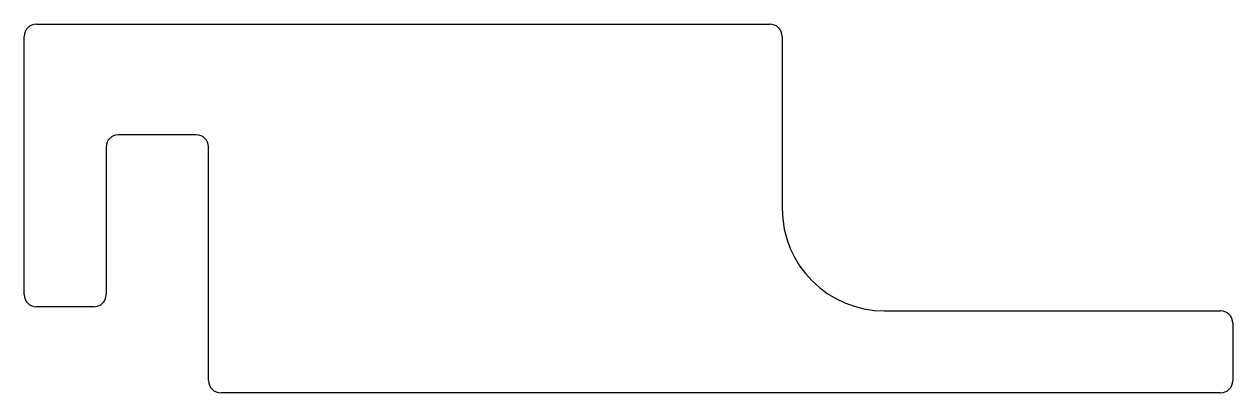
# Model space of a CAD drawing. Extents: x 2756.9 to 2786.4, y 1218.7 to 1227.7.
import ezdxf

# ---------------------------------------------------------------- set-up
doc = ezdxf.new("R2010")
doc.units = 0
doc.layers.get('0').update_dxf_attribs({"linetype": 'CONTINUOUS'})

msp = doc.modelspace()

# ---------------------------------------------------------------- linework, layer by layer
for p, q in [((2757.164, 1227.686), (2775.064, 1227.686)), ((2756.864, 1221.086), (2756.864, 1227.386)), ((2775.364, 1227.386), (2775.364, 1223.186)), ((2761.064, 1224.986), (2759.164, 1224.986)), ((2758.864, 1224.686), (2758.864, 1221.086)), ((2761.364, 1218.986), (2761.364, 1224.686)), ((2758.564, 1220.786), (2757.164, 1220.786)), ((2777.864, 1220.686), (2786.064, 1220.686)), ((2786.364, 1220.386), (2786.364, 1218.986)), ((2786.064, 1218.686), (2761.664, 1218.686))]:
    msp.add_line(p, q)
for centre, radius, start, end in [((2757.164, 1227.386), 0.3, 90, 180), ((2775.064, 1227.386), 0.3, 0, 90), ((2759.164, 1224.686), 0.3, 90, 180), ((2761.064, 1224.686), 0.3, 0, 90), ((2777.864, 1223.186), 2.5, 180, 270), ((2757.164, 1221.086), 0.3, 180, 270), ((2758.564, 1221.086), 0.3, 270, 360), ((2786.064, 1220.386), 0.3, 0, 90), ((2761.664, 1218.986), 0.3, 180, 270), ((2786.064, 1218.986), 0.3, 270, 360)]:
    msp.add_arc(centre, radius, start, end)

doc.saveas('drawing.dxf')
